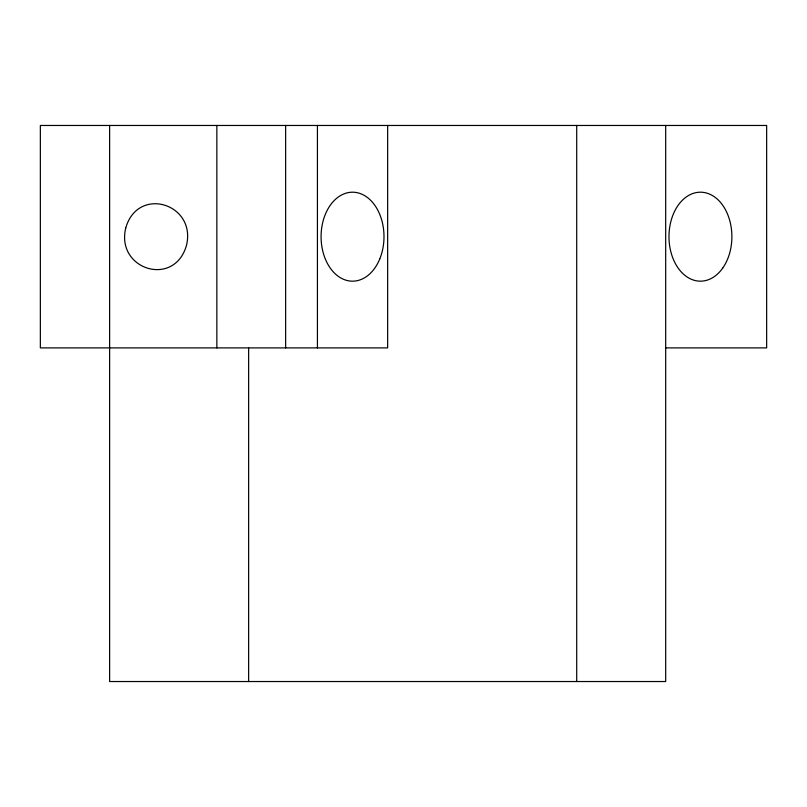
<?xml version="1.0" encoding="UTF-8"?>
<svg xmlns="http://www.w3.org/2000/svg" width="807" height="807" viewBox="0 0 807 807"><rect width="100%" height="100%" fill="white"/><g stroke="black" fill="none" stroke-linecap="round" stroke-linejoin="round"><path stroke-width="1.21" d="M665.684 347.898L766.65 347.898L766.65 125.468L40.35 125.468L40.35 347.898L387.653 347.898L387.653 125.468M665.684 125.468L665.684 681.532L109.621 681.532L109.621 125.468M576.712 125.468L576.712 681.532M317.423 125.468L317.423 347.898M285.638 125.468L285.638 347.898M248.637 347.898L248.637 681.532M216.851 125.468L216.851 347.898M125.731 228.048C115.704 269.588 174.413 287.938 186.498 245.318C196.525 203.768 137.815 185.418 125.731 228.048M722.679 268.136A44.486 31.453 -90 0 0 708.576 193.71A44.486 31.453 -90 0 0 670.052 248.193A44.486 31.453 -90 0 0 722.679 268.136M379.774 258.926A44.486 31.453 -90 0 0 352.538 192.197A44.486 31.453 -90 0 0 325.292 258.926A44.486 31.453 -90 0 0 379.774 258.926"/></g></svg>
